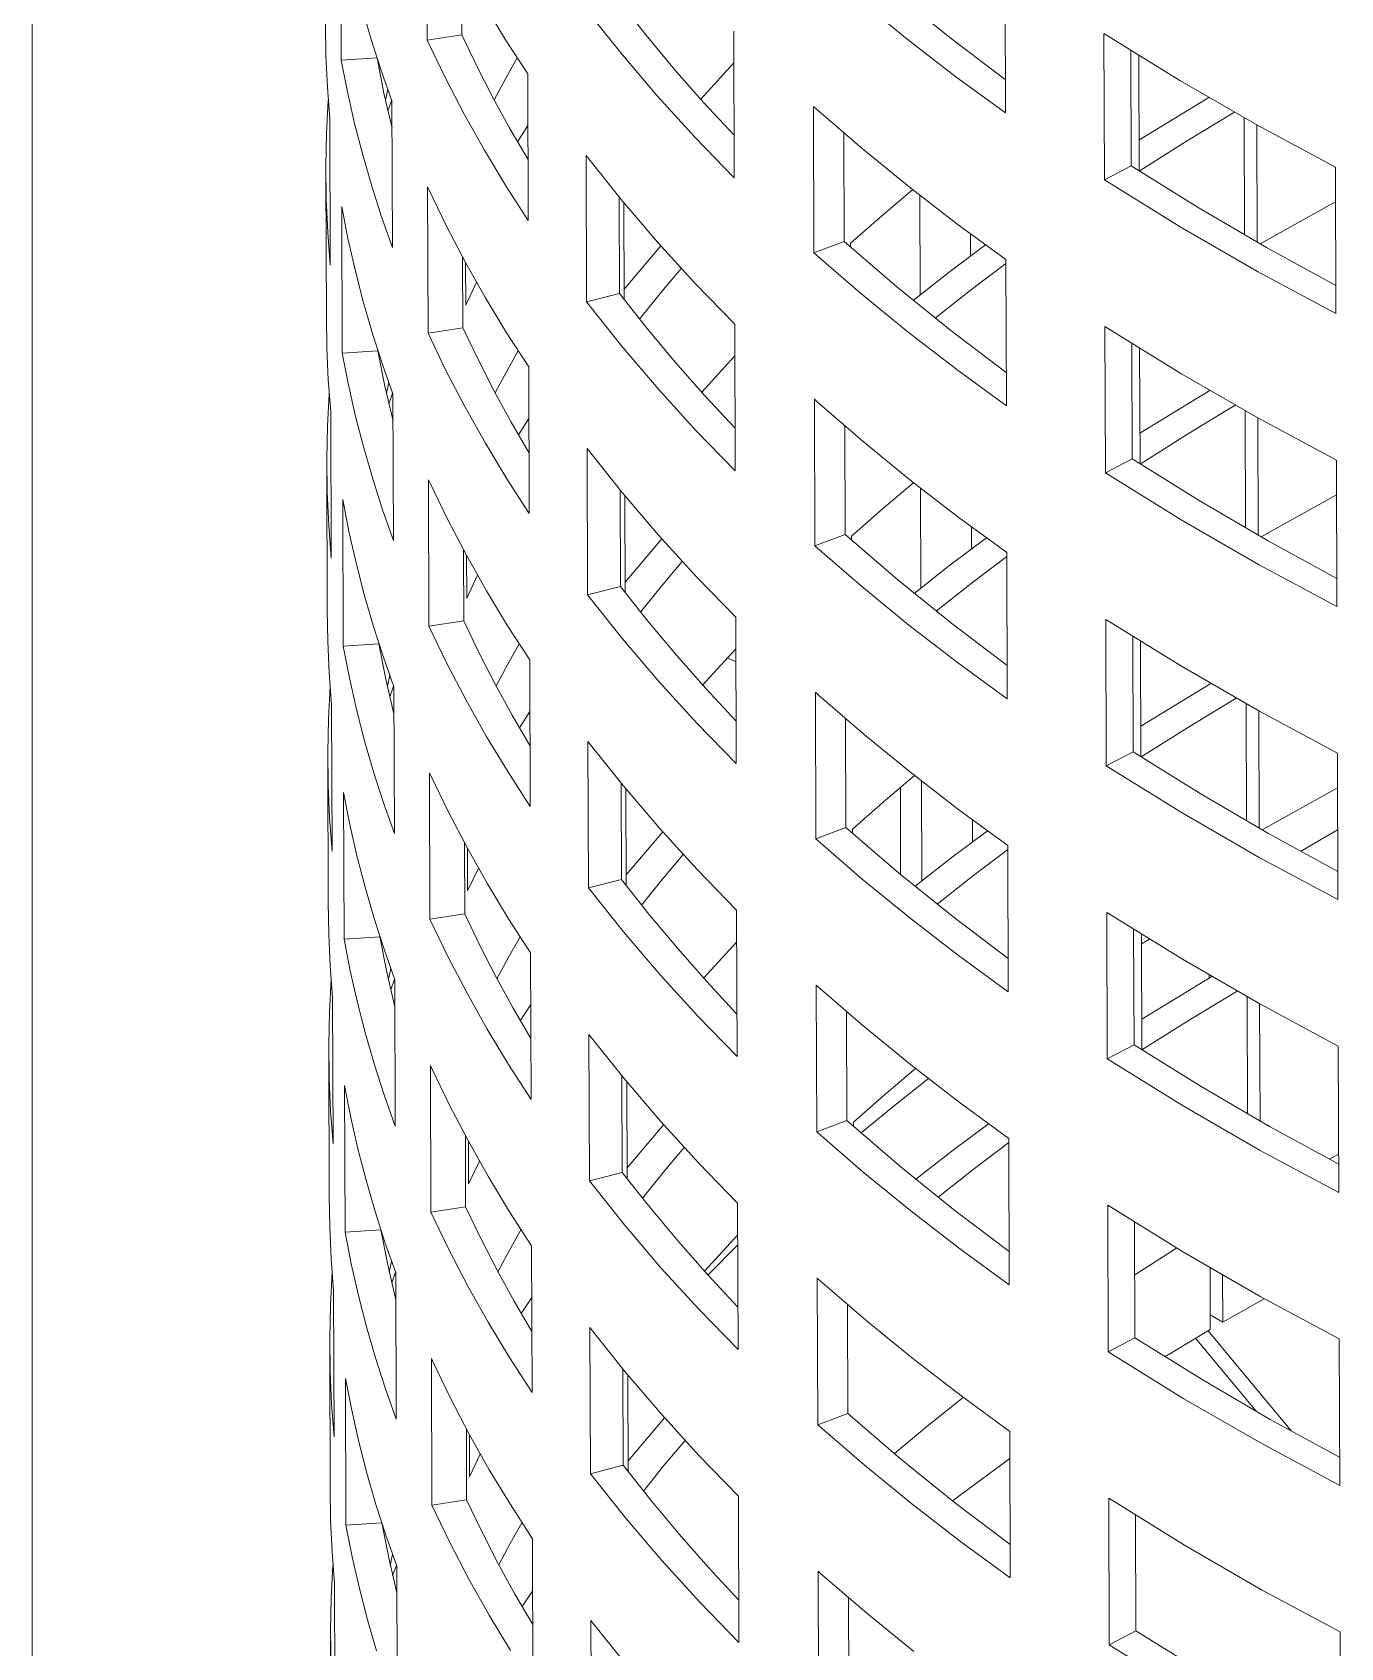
# Model space of a CAD drawing. Header units: millimetres. Extents: x 311 to 4068, y 1050 to 3803.
# Drawn here: x 3656.4 to 3729.2, y 2862.9 to 2952.8 of the extents above; entities that cross this region are included whole.
import ezdxf

# ---------------------------------------------------------------- set-up
doc = ezdxf.new("R2010")
doc.units = ezdxf.units.MM
doc.layers.add('ZANO_R', color=7, linetype='Continuous', lineweight=0)

msp = doc.modelspace()

# ---------------------------------------------------------------- linework, layer by layer
at = {"layer": 'ZANO_R'}
for p, q in [((3656.418, 2697.847), (3656.418, 3165.933)), ((3678.377, 2952.377), (3678.35, 2960.526)), ((3673.602, 2951.27), (3673.576, 2959.42)), ((3680.309, 2952.679), (3680.296, 2956.625)), ((3710.519, 2956.481), (3710.545, 2948.331)), ((3707.456, 2952.525), (3704.448, 2954.956)), ((3674.77, 2954.148), (3675.271, 2952.416)), ((3682.747, 2952.403), (3681.575, 2954.343)), ((3689.145, 2951.668), (3687.195, 2954.116)), ((3690.556, 2952.652), (3689.024, 2954.59)), ((3705.076, 2952.442), (3702.428, 2954.609)), ((3672.721, 2953.295), (3672.748, 2951.534)), ((3675.271, 2952.416), (3675.822, 2950.7)), ((3678.377, 2952.377), (3680.309, 2952.679)), ((3679.376, 2950.303), (3678.377, 2952.377)), ((3681.158, 2950.905), (3680.309, 2952.679)), ((3683.977, 2950.5), (3682.747, 2952.403)), ((3692.139, 2950.755), (3690.556, 2952.652)), ((3695.437, 2952.879), (3695.463, 2944.729)), ((3707.782, 2950.349), (3705.076, 2952.442)), ((3710.539, 2950.191), (3707.456, 2952.525)), ((3716.052, 2944.606), (3716.026, 2952.756)), ((3716.026, 2952.756), (3720.241, 2950.144)), ((3672.748, 2951.534), (3672.829, 2949.774)), ((3673.602, 2951.27), (3675.592, 2951.394)), ((3675.592, 2951.394), (3675.592, 2951.401)), ((3675.977, 2949.436), (3675.592, 2951.394)), ((3683.389, 2951.396), (3682.737, 2950.233)), ((3691.175, 2949.286), (3689.145, 2951.668)), ((3717.54, 2945.383), (3717.519, 2951.808)), ((3717.958, 2951.534), (3717.979, 2945.102)), ((3673.949, 2949.501), (3673.602, 2951.27)), ((3675.822, 2950.7), (3676.424, 2949.001)), ((3682.055, 2949.155), (3681.158, 2950.905)), ((3683.977, 2950.5), (3684.004, 2942.35)), ((3693.773, 2948.902), (3692.139, 2950.755)), ((3695.443, 2951.11), (3693.6, 2949.095)), ((3672.829, 2949.774), (3672.964, 2948.018)), ((3676.195, 2949.632), (3676.064, 2949.039)), ((3680.439, 2948.262), (3679.376, 2950.303)), ((3682.737, 2950.233), (3682.107, 2949.058)), ((3710.545, 2948.331), (3707.782, 2950.349)), ((3720.241, 2950.144), (3724.535, 2947.664)), ((3672.784, 2947.197), (3672.88, 2949.028)), ((3674.347, 2947.743), (3673.949, 2949.501)), ((3676.429, 2947.491), (3675.977, 2949.436)), ((3676.199, 2948.446), (3676.41, 2949.04)), ((3676.424, 2949.001), (3676.45, 2940.851)), ((3683, 2947.431), (3682.055, 2949.155)), ((3693.281, 2946.972), (3691.175, 2949.286)), ((3695.456, 2947.093), (3693.773, 2948.902)), ((3699.893, 2940.548), (3699.867, 2948.698)), ((3699.867, 2948.698), (3700.022, 2948.56)), ((3717.974, 2946.814), (3721.862, 2949.187)), ((3672.964, 2948.018), (3672.99, 2939.868)), ((3674.796, 2945.998), (3674.347, 2947.743)), ((3681.566, 2946.254), (3680.439, 2948.262)), ((3702.573, 2946.359), (3700.022, 2948.56)), ((3720.615, 2946.763), (3723.279, 2948.372)), ((3723.826, 2948.062), (3723.847, 2941.544)), ((3672.748, 2945.363), (3672.784, 2947.197)), ((3683.993, 2945.733), (3683, 2947.431)), ((3683.404, 2946.728), (3683.987, 2947.629)), ((3695.463, 2944.729), (3693.281, 2946.972)), ((3701.572, 2941.182), (3701.553, 2947.223)), ((3724.549, 2941.142), (3724.528, 2947.67)), ((3724.535, 2947.664), (3728.904, 2945.319)), ((3675.297, 2944.266), (3674.796, 2945.998)), ((3682.754, 2944.283), (3681.566, 2946.254)), ((3687.248, 2937.817), (3687.222, 2945.966)), ((3687.222, 2945.966), (3689.172, 2943.519)), ((3705.183, 2944.228), (3702.573, 2946.359)), ((3717.984, 2945.099), (3720.615, 2946.763)), ((3672.77, 2943.529), (3672.748, 2945.363)), ((3717.54, 2945.383), (3716.052, 2944.606)), ((3721.272, 2943.062), (3717.54, 2945.383)), ((3728.904, 2945.319), (3728.93, 2937.169)), ((3672.773, 2936.996), (3672.748, 2944.815)), ((3675.849, 2942.55), (3675.297, 2944.266)), ((3678.429, 2936.077), (3678.403, 2944.227)), ((3678.403, 2944.227), (3678.476, 2944.068)), ((3684.004, 2942.35), (3682.754, 2944.283)), ((3707.85, 2942.168), (3705.183, 2944.228)), ((3720.267, 2941.994), (3716.052, 2944.606)), ((3672.851, 2941.697), (3672.77, 2943.529)), ((3679.465, 2942.028), (3678.476, 2944.068)), ((3689.076, 2938.291), (3689.059, 2943.652)), ((3689.172, 2943.519), (3691.201, 2941.137)), ((3689.326, 2943.328), (3689.343, 2937.944)), ((3705.391, 2944.064), (3703.645, 2942.589)), ((3705.776, 2943.761), (3705.794, 2938.209)), ((3728.91, 2943.381), (3724.717, 2941.046)), ((3673.655, 2934.971), (3673.629, 2943.121)), ((3673.629, 2943.121), (3673.975, 2941.352)), ((3676.45, 2940.851), (3675.849, 2942.55)), ((3703.645, 2942.589), (3701.929, 2941.081)), ((3725.069, 2940.846), (3721.272, 2943.062)), ((3672.99, 2939.868), (3672.851, 2941.697)), ((3680.516, 2940.019), (3679.465, 2942.028)), ((3710.572, 2940.181), (3707.85, 2942.168)), ((3708.61, 2940.381), (3708.606, 2941.607)), ((3724.561, 2939.514), (3720.267, 2941.994)), ((3673.975, 2941.352), (3674.373, 2939.594)), ((3691.377, 2940.938), (3689.341, 2938.535)), ((3691.201, 2941.137), (3693.308, 2938.823)), ((3699.893, 2940.548), (3701.572, 2941.182)), ((3702.48, 2938.309), (3699.893, 2940.548)), ((3704.501, 2938.656), (3701.572, 2941.182)), ((3701.929, 2941.081), (3701.93, 2940.864)), ((3709.439, 2940.997), (3707.41, 2939.47)), ((3728.925, 2938.738), (3725.069, 2940.846)), ((3680.362, 2936.38), (3680.349, 2940.325)), ((3681.628, 2938.044), (3680.516, 2940.019)), ((3680.519, 2940.011), (3680.527, 2937.644)), ((3691.343, 2938.279), (3692.517, 2939.676)), ((3708.591, 2938.455), (3710.573, 2939.959)), ((3710.572, 2940.181), (3710.598, 2932.032)), ((3674.373, 2939.594), (3674.823, 2937.848)), ((3680.527, 2937.644), (3681.127, 2938.916)), ((3693.308, 2938.823), (3695.49, 2936.579)), ((3707.41, 2939.47), (3705.411, 2937.904)), ((3728.93, 2937.169), (3724.561, 2939.514)), ((3674.823, 2937.848), (3675.323, 2936.117)), ((3682.799, 2936.104), (3681.628, 2938.044)), ((3687.248, 2937.817), (3689.076, 2938.291)), ((3690.608, 2936.352), (3689.076, 2938.291)), ((3690.198, 2936.86), (3691.343, 2938.279)), ((3705.128, 2936.142), (3702.48, 2938.309)), ((3707.508, 2936.226), (3704.501, 2938.656)), ((3706.639, 2936.913), (3708.591, 2938.455)), ((3672.773, 2936.996), (3672.8, 2935.234)), ((3689.198, 2935.369), (3687.248, 2937.817)), ((3675.323, 2936.117), (3675.875, 2934.4)), ((3678.429, 2936.077), (3680.362, 2936.38)), ((3679.428, 2934.004), (3678.429, 2936.077)), ((3681.21, 2934.606), (3680.362, 2936.38)), ((3684.03, 2934.2), (3682.799, 2936.104)), ((3692.192, 2934.456), (3690.608, 2936.352)), ((3695.49, 2936.579), (3695.516, 2928.429)), ((3707.835, 2934.049), (3705.128, 2936.142)), ((3710.592, 2933.892), (3707.508, 2936.226)), ((3716.105, 2928.306), (3716.078, 2936.456)), ((3716.078, 2936.456), (3720.293, 2933.844)), ((3672.8, 2935.234), (3672.882, 2933.475)), ((3691.227, 2932.987), (3689.198, 2935.369)), ((3717.593, 2929.084), (3717.572, 2935.508)), ((3718.011, 2935.234), (3718.032, 2928.803)), ((3673.655, 2934.971), (3675.644, 2935.095)), ((3674.001, 2933.202), (3673.655, 2934.971)), ((3675.644, 2935.095), (3675.644, 2935.102)), ((3676.03, 2933.136), (3675.644, 2935.095)), ((3675.875, 2934.4), (3676.477, 2932.701)), ((3682.108, 2932.856), (3681.21, 2934.606)), ((3683.442, 2935.097), (3682.79, 2933.934)), ((3693.826, 2932.602), (3692.192, 2934.456)), ((3695.495, 2934.81), (3693.652, 2932.796)), ((3672.882, 2933.475), (3673.017, 2931.719)), ((3680.492, 2931.962), (3679.428, 2934.004)), ((3682.79, 2933.934), (3682.159, 2932.759)), ((3684.03, 2934.2), (3684.056, 2926.05)), ((3710.598, 2932.032), (3707.835, 2934.049)), ((3720.293, 2933.844), (3724.588, 2931.365)), ((3672.837, 2930.897), (3672.932, 2932.729)), ((3674.399, 2931.444), (3674.001, 2933.202)), ((3676.482, 2931.192), (3676.03, 2933.136)), ((3676.247, 2933.333), (3676.117, 2932.739)), ((3676.251, 2932.147), (3676.462, 2932.74)), ((3676.477, 2932.701), (3676.503, 2924.552)), ((3683.053, 2931.132), (3682.108, 2932.856)), ((3693.334, 2930.673), (3691.227, 2932.987)), ((3695.508, 2930.793), (3693.826, 2932.602)), ((3718.026, 2930.515), (3721.914, 2932.887)), ((3673.017, 2931.719), (3673.043, 2923.569)), ((3681.618, 2929.955), (3680.492, 2931.962)), ((3699.946, 2924.249), (3699.92, 2932.399)), ((3699.92, 2932.399), (3700.075, 2932.261)), ((3702.626, 2930.059), (3700.075, 2932.261)), ((3720.667, 2930.463), (3723.332, 2932.072)), ((3723.879, 2931.763), (3723.9, 2925.244)), ((3672.8, 2929.064), (3672.837, 2930.897)), ((3674.849, 2929.698), (3674.399, 2931.444)), ((3684.045, 2929.434), (3683.053, 2931.132)), ((3683.457, 2930.429), (3684.039, 2931.329)), ((3695.516, 2928.429), (3693.334, 2930.673)), ((3701.625, 2924.882), (3701.605, 2930.923)), ((3724.601, 2924.842), (3724.58, 2931.37)), ((3724.588, 2931.365), (3728.957, 2929.02)), ((3682.807, 2927.984), (3681.618, 2929.955)), ((3705.236, 2927.928), (3702.626, 2930.059)), ((3718.037, 2928.8), (3720.667, 2930.463)), ((3672.822, 2927.23), (3672.8, 2929.064)), ((3675.35, 2927.967), (3674.849, 2929.698)), ((3687.301, 2921.517), (3687.274, 2929.667)), ((3687.274, 2929.667), (3689.224, 2927.219)), ((3717.593, 2929.084), (3716.105, 2928.306)), ((3721.325, 2926.762), (3717.593, 2929.084)), ((3728.957, 2929.02), (3728.983, 2920.87)), ((3672.826, 2920.696), (3672.8, 2928.516)), ((3675.901, 2926.251), (3675.35, 2927.967)), ((3684.056, 2926.05), (3682.807, 2927.984)), ((3720.32, 2925.695), (3716.105, 2928.306)), ((3672.903, 2925.398), (3672.822, 2927.23)), ((3678.482, 2919.778), (3678.456, 2927.927)), ((3678.456, 2927.927), (3678.529, 2927.768)), ((3679.518, 2925.728), (3678.529, 2927.768)), ((3689.129, 2921.991), (3689.112, 2927.353)), ((3689.224, 2927.219), (3691.254, 2924.837)), ((3705.444, 2927.764), (3703.698, 2926.29)), ((3707.903, 2925.869), (3705.236, 2927.928)), ((3705.829, 2927.461), (3705.847, 2921.91)), ((3728.963, 2927.082), (3724.77, 2924.746)), ((3673.708, 2918.671), (3673.681, 2926.821)), ((3673.681, 2926.821), (3674.028, 2925.052)), ((3676.503, 2924.552), (3675.901, 2926.251)), ((3689.379, 2927.029), (3689.396, 2921.645)), ((3703.698, 2926.29), (3701.981, 2924.781)), ((3725.121, 2924.546), (3721.325, 2926.762)), ((3673.043, 2923.569), (3672.903, 2925.398)), ((3680.568, 2923.72), (3679.518, 2925.728)), ((3710.624, 2923.882), (3707.903, 2925.869)), ((3708.663, 2924.081), (3708.659, 2925.308)), ((3724.614, 2923.215), (3720.32, 2925.695)), ((3674.028, 2925.052), (3674.426, 2923.294)), ((3691.429, 2924.639), (3689.394, 2922.235)), ((3691.254, 2924.837), (3693.36, 2922.523)), ((3699.946, 2924.249), (3701.625, 2924.882)), ((3704.553, 2922.357), (3701.625, 2924.882)), ((3701.981, 2924.781), (3701.982, 2924.565)), ((3709.491, 2924.697), (3707.462, 2923.17)), ((3728.978, 2922.438), (3725.121, 2924.546)), ((3680.414, 2920.08), (3680.402, 2924.026)), ((3681.68, 2921.745), (3680.568, 2923.72)), ((3680.572, 2923.712), (3680.579, 2921.344)), ((3702.533, 2922.01), (3699.946, 2924.249)), ((3708.643, 2922.156), (3710.625, 2923.659)), ((3710.624, 2923.882), (3710.651, 2915.732)), ((3674.426, 2923.294), (3674.875, 2921.549)), ((3680.579, 2921.344), (3681.18, 2922.616)), ((3691.396, 2921.98), (3692.57, 2923.376)), ((3707.462, 2923.17), (3705.463, 2921.604)), ((3728.983, 2920.87), (3724.614, 2923.215)), ((3682.852, 2919.804), (3681.68, 2921.745)), ((3687.301, 2921.517), (3689.129, 2921.991)), ((3690.661, 2920.053), (3689.129, 2921.991)), ((3690.25, 2920.56), (3691.396, 2921.98)), ((3693.36, 2922.523), (3695.542, 2920.28)), ((3705.181, 2919.843), (3702.533, 2922.01)), ((3707.561, 2919.926), (3704.553, 2922.357)), ((3706.692, 2920.613), (3708.643, 2922.156)), ((3674.875, 2921.549), (3675.376, 2919.817)), ((3689.251, 2919.07), (3687.301, 2921.517)), ((3672.826, 2920.696), (3672.853, 2918.935)), ((3678.482, 2919.778), (3680.414, 2920.08)), ((3681.263, 2918.306), (3680.414, 2920.08)), ((3692.244, 2918.156), (3690.661, 2920.053)), ((3695.542, 2920.28), (3695.568, 2912.13)), ((3710.645, 2917.592), (3707.561, 2919.926)), ((3716.157, 2912.007), (3716.131, 2920.157)), ((3716.131, 2920.157), (3720.346, 2917.545)), ((3675.376, 2919.817), (3675.928, 2918.101)), ((3679.481, 2917.704), (3678.482, 2919.778)), ((3684.083, 2917.901), (3682.852, 2919.804)), ((3691.28, 2916.687), (3689.251, 2919.07)), ((3707.888, 2917.75), (3705.181, 2919.843)), ((3717.645, 2912.785), (3717.625, 2919.209)), ((3672.853, 2918.935), (3672.934, 2917.175)), ((3673.708, 2918.671), (3675.697, 2918.795)), ((3674.054, 2916.902), (3673.708, 2918.671)), ((3675.697, 2918.795), (3675.697, 2918.802)), ((3676.083, 2916.837), (3675.697, 2918.795)), ((3675.928, 2918.101), (3676.529, 2916.402)), ((3682.16, 2916.557), (3681.263, 2918.306)), ((3683.494, 2918.797), (3682.843, 2917.634)), ((3693.878, 2916.303), (3692.244, 2918.156)), ((3695.548, 2918.511), (3693.705, 2916.496)), ((3718.064, 2918.935), (3718.084, 2912.503)), ((3672.934, 2917.175), (3673.069, 2915.419)), ((3680.545, 2915.663), (3679.481, 2917.704)), ((3682.843, 2917.634), (3682.212, 2916.459)), ((3684.083, 2917.901), (3684.109, 2909.751)), ((3695.075, 2918.005), (3695.232, 2917.939)), ((3695.232, 2917.939), (3695.39, 2917.877)), ((3695.39, 2917.877), (3695.55, 2917.819)), ((3710.651, 2915.732), (3707.888, 2917.75)), ((3720.346, 2917.545), (3724.64, 2915.065)), ((3672.89, 2914.598), (3672.985, 2916.429)), ((3674.452, 2915.144), (3674.054, 2916.902)), ((3676.534, 2914.893), (3676.083, 2916.837)), ((3676.3, 2917.033), (3676.169, 2916.44)), ((3676.304, 2915.847), (3676.515, 2916.441)), ((3676.529, 2916.402), (3676.556, 2908.252)), ((3683.106, 2914.832), (3682.16, 2916.557)), ((3693.387, 2914.373), (3691.28, 2916.687)), ((3695.561, 2914.494), (3693.878, 2916.303)), ((3718.079, 2914.215), (3721.967, 2916.588)), ((3673.069, 2915.419), (3673.096, 2907.269)), ((3681.671, 2913.655), (3680.545, 2915.663)), ((3699.999, 2907.949), (3699.972, 2916.099)), ((3699.972, 2916.099), (3700.127, 2915.961)), ((3702.679, 2913.76), (3700.127, 2915.961)), ((3720.72, 2914.164), (3723.384, 2915.773)), ((3723.931, 2915.464), (3723.953, 2908.945)), ((3672.853, 2912.764), (3672.89, 2914.598)), ((3674.902, 2913.399), (3674.452, 2915.144)), ((3684.098, 2913.134), (3683.106, 2914.832)), ((3683.509, 2914.13), (3684.092, 2915.03)), ((3701.677, 2908.583), (3701.658, 2914.624)), ((3724.654, 2908.543), (3724.633, 2915.071)), ((3724.64, 2915.065), (3729.009, 2912.72)), ((3682.86, 2911.684), (3681.671, 2913.655)), ((3695.568, 2912.13), (3693.387, 2914.373)), ((3705.289, 2911.629), (3702.679, 2913.76)), ((3718.089, 2912.5), (3720.72, 2914.164)), ((3672.875, 2910.93), (3672.853, 2912.764)), ((3675.402, 2911.667), (3674.902, 2913.399)), ((3687.353, 2905.218), (3687.327, 2913.368)), ((3687.327, 2913.368), (3689.277, 2910.92)), ((3717.645, 2912.785), (3716.157, 2912.007)), ((3721.378, 2910.463), (3717.645, 2912.785)), ((3729.009, 2912.72), (3729.036, 2904.57)), ((3672.878, 2904.397), (3672.853, 2912.216)), ((3720.372, 2909.395), (3716.157, 2912.007)), ((3672.956, 2909.098), (3672.875, 2910.93)), ((3675.954, 2909.951), (3675.402, 2911.667)), ((3678.534, 2903.478), (3678.508, 2911.628)), ((3678.508, 2911.628), (3678.582, 2911.469)), ((3679.57, 2909.429), (3678.582, 2911.469)), ((3684.109, 2909.751), (3682.86, 2911.684)), ((3689.182, 2905.692), (3689.164, 2911.053)), ((3689.277, 2910.92), (3691.306, 2908.538)), ((3705.496, 2911.465), (3703.75, 2909.99)), ((3707.955, 2909.569), (3705.289, 2911.629)), ((3705.882, 2911.162), (3705.9, 2905.61)), ((3673.76, 2902.372), (3673.734, 2910.522)), ((3673.734, 2910.522), (3674.08, 2908.753)), ((3689.431, 2910.73), (3689.449, 2905.345)), ((3703.75, 2909.99), (3702.034, 2908.482)), ((3704.718, 2910.815), (3704.718, 2905.963)), ((3725.174, 2908.247), (3721.378, 2910.463)), ((3729.016, 2910.783), (3724.823, 2908.447)), ((3673.096, 2907.269), (3672.956, 2909.098)), ((3676.556, 2908.252), (3675.954, 2909.951)), ((3680.621, 2907.42), (3679.57, 2909.429)), ((3710.677, 2907.582), (3707.955, 2909.569)), ((3724.667, 2906.916), (3720.372, 2909.395)), ((3674.08, 2908.753), (3674.478, 2906.995)), ((3691.482, 2908.339), (3689.447, 2905.936)), ((3691.306, 2908.538), (3693.413, 2906.224)), ((3699.999, 2907.949), (3701.677, 2908.583)), ((3704.606, 2906.058), (3701.677, 2908.583)), ((3702.034, 2908.482), (3702.035, 2908.265)), ((3709.544, 2908.398), (3707.515, 2906.871)), ((3708.716, 2907.782), (3708.712, 2909.008)), ((3729.031, 2906.139), (3725.174, 2908.247)), ((3729.023, 2908.448), (3726.966, 2907.251)), ((3680.467, 2903.781), (3680.454, 2907.727)), ((3681.733, 2905.445), (3680.621, 2907.42)), ((3680.624, 2907.412), (3680.632, 2905.045)), ((3702.586, 2905.71), (3699.999, 2907.949)), ((3708.696, 2905.856), (3710.678, 2907.36)), ((3710.677, 2907.582), (3710.703, 2899.433)), ((3674.478, 2906.995), (3674.928, 2905.249)), ((3691.449, 2905.681), (3692.622, 2907.077)), ((3707.515, 2906.871), (3705.516, 2905.305)), ((3729.036, 2904.57), (3724.667, 2906.916)), ((3680.632, 2905.045), (3681.233, 2906.317)), ((3687.353, 2905.218), (3689.182, 2905.692)), ((3690.714, 2903.754), (3689.182, 2905.692)), ((3690.303, 2904.261), (3691.449, 2905.681)), ((3693.413, 2906.224), (3695.595, 2903.98)), ((3705.234, 2903.544), (3702.586, 2905.71)), ((3707.614, 2903.627), (3704.606, 2906.058)), ((3706.744, 2904.314), (3708.696, 2905.856)), ((3674.928, 2905.249), (3675.429, 2903.518)), ((3682.905, 2903.505), (3681.733, 2905.445)), ((3689.303, 2902.77), (3687.353, 2905.218)), ((3672.879, 2904.397), (3672.906, 2902.635)), ((3678.534, 2903.478), (3680.467, 2903.781)), ((3681.316, 2902.007), (3680.467, 2903.781)), ((3692.297, 2901.857), (3690.714, 2903.754)), ((3695.595, 2903.98), (3695.621, 2895.831)), ((3716.21, 2895.708), (3716.184, 2903.857)), ((3716.184, 2903.857), (3720.399, 2901.245)), ((3675.429, 2903.518), (3675.98, 2901.802)), ((3679.534, 2901.405), (3678.534, 2903.478)), ((3684.135, 2901.601), (3682.905, 2903.505)), ((3707.94, 2901.45), (3705.234, 2903.544)), ((3710.697, 2901.293), (3707.614, 2903.627)), ((3717.698, 2896.485), (3717.677, 2902.909)), ((3672.906, 2902.635), (3672.987, 2900.876)), ((3673.76, 2902.372), (3675.75, 2902.496)), ((3674.107, 2900.603), (3673.76, 2902.372)), ((3675.75, 2902.496), (3675.75, 2902.503)), ((3676.135, 2900.537), (3675.75, 2902.496)), ((3682.213, 2900.257), (3681.316, 2902.007)), ((3683.547, 2902.498), (3682.895, 2901.335)), ((3691.333, 2900.388), (3689.303, 2902.77)), ((3695.601, 2902.211), (3693.758, 2900.197)), ((3718.116, 2902.635), (3718.137, 2896.204)), ((3718.558, 2902.361), (3718.118, 2902.105)), ((3675.98, 2901.802), (3676.582, 2900.103)), ((3680.597, 2899.363), (3679.534, 2901.405)), ((3682.895, 2901.335), (3682.265, 2900.16)), ((3684.135, 2901.601), (3684.162, 2893.452)), ((3693.931, 2900.004), (3692.297, 2901.857)), ((3710.703, 2899.433), (3707.94, 2901.45)), ((3720.399, 2901.245), (3724.693, 2898.766)), ((3672.942, 2898.299), (3673.038, 2900.13)), ((3672.987, 2900.876), (3673.122, 2899.12)), ((3674.505, 2898.845), (3674.107, 2900.603)), ((3676.587, 2898.593), (3676.135, 2900.537)), ((3676.353, 2900.734), (3676.222, 2900.14)), ((3676.356, 2899.548), (3676.568, 2900.141)), ((3676.582, 2900.103), (3676.608, 2891.953)), ((3683.158, 2898.533), (3682.213, 2900.257)), ((3693.439, 2898.074), (3691.333, 2900.388)), ((3718.132, 2897.916), (3722.02, 2900.288)), ((3721.878, 2900.204), (3721.877, 2900.371)), ((3681.724, 2897.356), (3680.597, 2899.363)), ((3695.613, 2898.195), (3693.931, 2900.004)), ((3700.051, 2891.65), (3700.025, 2899.8)), ((3702.612, 2897.561), (3700.025, 2899.8)), ((3720.773, 2897.864), (3723.437, 2899.474)), ((3673.122, 2899.12), (3673.148, 2890.97)), ((3674.954, 2897.099), (3674.505, 2898.845)), ((3684.151, 2896.835), (3683.158, 2898.533)), ((3683.562, 2897.83), (3684.145, 2898.731)), ((3701.73, 2892.284), (3701.71, 2898.324)), ((3723.984, 2899.164), (3724.005, 2892.645)), ((3724.707, 2892.244), (3724.686, 2898.772)), ((3724.693, 2898.766), (3729.062, 2896.421)), ((3672.905, 2896.465), (3672.942, 2898.299)), ((3695.621, 2895.831), (3693.439, 2898.074)), ((3705.26, 2895.394), (3702.612, 2897.561)), ((3718.142, 2896.201), (3720.773, 2897.864)), ((3675.455, 2895.368), (3674.954, 2897.099)), ((3682.912, 2895.385), (3681.724, 2897.356)), ((3687.406, 2888.918), (3687.38, 2897.068)), ((3687.38, 2897.068), (3689.33, 2894.62)), ((3672.928, 2894.631), (3672.905, 2896.465)), ((3672.931, 2888.097), (3672.906, 2895.917)), ((3717.698, 2896.485), (3716.21, 2895.708)), ((3720.425, 2893.096), (3716.21, 2895.708)), ((3721.43, 2894.164), (3717.698, 2896.485)), ((3729.062, 2896.421), (3729.088, 2888.271)), ((3676.006, 2893.652), (3675.455, 2895.368)), ((3678.587, 2887.179), (3678.561, 2895.329)), ((3678.561, 2895.329), (3678.634, 2895.169)), ((3679.623, 2893.13), (3678.634, 2895.169)), ((3684.162, 2893.452), (3682.912, 2895.385)), ((3689.234, 2889.392), (3689.217, 2894.754)), ((3705.549, 2895.165), (3703.803, 2893.691)), ((3707.967, 2893.301), (3705.26, 2895.394)), ((3673.009, 2892.799), (3672.928, 2894.631)), ((3673.813, 2886.073), (3673.787, 2894.222)), ((3673.787, 2894.222), (3674.133, 2892.453)), ((3689.33, 2894.62), (3691.359, 2892.238)), ((3689.484, 2894.43), (3689.501, 2889.046)), ((3704.371, 2893.118), (3706.258, 2894.609)), ((3725.226, 2891.948), (3721.43, 2894.164)), ((3676.608, 2891.953), (3676.006, 2893.652)), ((3680.674, 2891.121), (3679.623, 2893.13)), ((3703.803, 2893.691), (3702.087, 2892.182)), ((3702.514, 2891.59), (3704.371, 2893.118)), ((3710.73, 2891.283), (3707.967, 2893.301)), ((3724.719, 2890.616), (3720.425, 2893.096)), ((3673.148, 2890.97), (3673.009, 2892.799)), ((3674.133, 2892.453), (3674.531, 2890.695)), ((3691.535, 2892.04), (3689.499, 2889.637)), ((3691.359, 2892.238), (3693.466, 2889.924)), ((3700.051, 2891.65), (3701.73, 2892.284)), ((3704.659, 2889.758), (3701.73, 2892.284)), ((3702.087, 2892.182), (3702.087, 2891.966)), ((3709.597, 2892.098), (3707.567, 2890.572)), ((3680.52, 2887.481), (3680.507, 2891.427)), ((3681.785, 2889.146), (3680.674, 2891.121)), ((3680.677, 2891.113), (3680.684, 2888.745)), ((3702.638, 2889.411), (3700.051, 2891.65)), ((3710.73, 2891.283), (3710.756, 2883.133)), ((3729.083, 2889.839), (3725.226, 2891.948)), ((3674.531, 2890.695), (3674.981, 2888.95)), ((3691.501, 2889.381), (3692.675, 2890.778)), ((3707.567, 2890.572), (3705.569, 2889.005)), ((3708.749, 2889.557), (3710.73, 2891.061)), ((3729.088, 2888.271), (3724.719, 2890.616)), ((3729.081, 2890.408), (3728.552, 2890.122)), ((3680.684, 2888.745), (3681.285, 2890.017)), ((3687.406, 2888.918), (3689.234, 2889.392)), ((3690.766, 2887.454), (3689.234, 2889.392)), ((3690.356, 2887.961), (3691.501, 2889.381)), ((3693.466, 2889.924), (3695.647, 2887.681)), ((3705.286, 2887.244), (3702.638, 2889.411)), ((3707.666, 2887.327), (3704.659, 2889.758)), ((3706.797, 2888.014), (3708.749, 2889.557)), ((3674.981, 2888.95), (3675.481, 2887.218)), ((3682.957, 2887.205), (3681.785, 2889.146)), ((3689.356, 2886.471), (3687.406, 2888.918)), ((3672.931, 2888.097), (3672.958, 2886.336)), ((3695.647, 2887.681), (3695.674, 2879.531)), ((3716.263, 2879.408), (3716.236, 2887.558)), ((3716.236, 2887.558), (3720.451, 2884.946)), ((3675.481, 2887.218), (3676.033, 2885.502)), ((3678.587, 2887.179), (3680.52, 2887.481)), ((3679.586, 2885.105), (3678.587, 2887.179)), ((3681.368, 2885.707), (3680.52, 2887.481)), ((3684.188, 2885.302), (3682.957, 2887.205)), ((3692.35, 2885.558), (3690.766, 2887.454)), ((3707.993, 2885.151), (3705.286, 2887.244)), ((3710.75, 2884.994), (3707.666, 2887.327)), ((3672.958, 2886.336), (3673.039, 2884.576)), ((3673.813, 2886.073), (3675.802, 2886.196)), ((3674.159, 2884.304), (3673.813, 2886.073)), ((3675.802, 2886.196), (3675.802, 2886.203)), ((3676.188, 2884.238), (3675.802, 2886.196)), ((3683.6, 2886.199), (3682.948, 2885.035)), ((3691.385, 2884.089), (3689.356, 2886.471)), ((3695.653, 2885.912), (3693.81, 2883.898)), ((3717.751, 2880.186), (3717.73, 2886.61)), ((3676.033, 2885.502), (3676.635, 2883.803)), ((3680.65, 2883.064), (3679.586, 2885.105)), ((3682.266, 2883.958), (3681.368, 2885.707)), ((3682.948, 2885.035), (3682.317, 2883.86)), ((3684.188, 2885.302), (3684.214, 2877.152)), ((3693.983, 2883.704), (3692.35, 2885.558)), ((3694.004, 2883.683), (3695.655, 2885.351)), ((3710.756, 2883.133), (3707.993, 2885.151)), ((3720.066, 2885.176), (3717.739, 2883.689)), ((3720.451, 2884.946), (3724.745, 2882.466)), ((3673.039, 2884.576), (3673.175, 2882.82)), ((3674.557, 2882.546), (3674.159, 2884.304)), ((3676.639, 2882.294), (3676.188, 2884.238)), ((3676.405, 2884.434), (3676.274, 2883.841)), ((3683.211, 2882.233), (3682.266, 2883.958)), ((3693.492, 2881.775), (3691.385, 2884.089)), ((3721.941, 2880.653), (3721.93, 2884.072)), ((3672.995, 2881.999), (3673.09, 2883.831)), ((3676.409, 2883.248), (3676.62, 2883.842)), ((3676.635, 2883.803), (3676.661, 2875.653)), ((3681.776, 2881.056), (3680.65, 2883.064)), ((3695.666, 2881.895), (3693.983, 2883.704)), ((3700.104, 2875.351), (3700.077, 2883.5)), ((3700.077, 2883.5), (3700.232, 2883.362)), ((3702.784, 2881.161), (3700.232, 2883.362)), ((3722.632, 2881.054), (3722.623, 2883.67)), ((3673.175, 2882.82), (3673.201, 2874.671)), ((3675.007, 2880.8), (3674.557, 2882.546)), ((3684.203, 2880.536), (3683.211, 2882.233)), ((3683.615, 2881.531), (3684.197, 2882.431)), ((3724.936, 2882.362), (3722.632, 2881.054)), ((3724.745, 2882.466), (3729.115, 2880.121)), ((3672.958, 2880.165), (3672.995, 2881.999)), ((3695.674, 2879.531), (3693.492, 2881.775)), ((3701.783, 2875.984), (3701.763, 2882.025)), ((3721.938, 2881.457), (3722.632, 2881.054)), ((3675.508, 2879.069), (3675.007, 2880.8)), ((3682.965, 2879.085), (3681.776, 2881.056)), ((3687.459, 2872.619), (3687.432, 2880.769)), ((3687.432, 2880.769), (3689.382, 2878.321)), ((3705.394, 2879.03), (3702.784, 2881.161)), ((3721.941, 2880.653), (3719.404, 2879.138)), ((3726.435, 2875.003), (3721.821, 2880.583)), ((3672.98, 2878.331), (3672.958, 2880.165)), ((3672.984, 2871.798), (3672.958, 2879.617)), ((3717.751, 2880.186), (3716.263, 2879.408)), ((3721.483, 2877.864), (3717.751, 2880.186)), ((3724.484, 2876.101), (3721.12, 2880.17)), ((3729.115, 2880.121), (3729.141, 2871.972)), ((3676.059, 2877.352), (3675.508, 2879.069)), ((3678.64, 2870.879), (3678.613, 2879.029)), ((3678.613, 2879.029), (3678.687, 2878.87)), ((3679.676, 2876.83), (3678.687, 2878.87)), ((3684.214, 2877.152), (3682.965, 2879.085)), ((3708.061, 2876.97), (3705.394, 2879.03)), ((3720.478, 2876.796), (3716.263, 2879.408)), ((3673.061, 2876.499), (3672.98, 2878.331)), ((3673.866, 2869.773), (3673.839, 2877.923)), ((3673.839, 2877.923), (3674.185, 2876.154)), ((3689.287, 2873.093), (3689.269, 2878.454)), ((3689.382, 2878.321), (3691.412, 2875.939)), ((3689.536, 2878.131), (3689.554, 2872.746)), ((3725.279, 2875.648), (3721.483, 2877.864)), ((3676.661, 2875.653), (3676.059, 2877.352)), ((3680.726, 2874.822), (3679.676, 2876.83)), ((3708.196, 2876.871), (3706.266, 2875.327)), ((3710.782, 2874.983), (3708.061, 2876.97)), ((3724.772, 2874.317), (3720.478, 2876.796)), ((3673.201, 2874.671), (3673.061, 2876.499)), ((3674.185, 2876.154), (3674.584, 2874.396)), ((3691.412, 2875.939), (3693.518, 2873.625)), ((3700.104, 2875.351), (3701.783, 2875.984)), ((3704.711, 2873.459), (3701.783, 2875.984)), ((3680.572, 2871.182), (3680.56, 2875.128)), ((3691.587, 2875.741), (3689.552, 2873.337)), ((3702.691, 2873.112), (3700.104, 2875.351)), ((3706.266, 2875.327), (3704.368, 2873.744)), ((3710.782, 2874.983), (3710.809, 2866.834)), ((3729.136, 2873.54), (3725.279, 2875.648)), ((3674.584, 2874.396), (3675.033, 2872.65)), ((3681.838, 2872.846), (3680.726, 2874.822)), ((3680.729, 2874.814), (3680.737, 2872.446)), ((3691.554, 2873.082), (3692.728, 2874.478)), ((3729.141, 2871.972), (3724.772, 2874.317)), ((3680.737, 2872.446), (3681.338, 2873.718)), ((3693.518, 2873.625), (3695.7, 2871.381)), ((3707.719, 2871.028), (3704.711, 2873.459)), ((3710.787, 2873.464), (3707.597, 2871.125)), ((3675.033, 2872.65), (3675.534, 2870.919)), ((3683.01, 2870.906), (3681.838, 2872.846)), ((3687.459, 2872.619), (3689.287, 2873.093)), ((3689.408, 2870.171), (3687.459, 2872.619)), ((3690.819, 2871.155), (3689.287, 2873.093)), ((3690.408, 2871.662), (3691.554, 2873.082)), ((3705.339, 2870.945), (3702.691, 2873.112)), ((3672.984, 2871.798), (3673.011, 2870.037)), ((3695.7, 2871.381), (3695.726, 2863.232)), ((3675.534, 2870.919), (3676.085, 2869.203)), ((3678.64, 2870.879), (3680.572, 2871.182)), ((3679.639, 2868.806), (3678.64, 2870.879)), ((3681.421, 2869.408), (3680.572, 2871.182)), ((3684.241, 2869.002), (3683.01, 2870.906)), ((3692.402, 2869.258), (3690.819, 2871.155)), ((3708.045, 2868.852), (3705.339, 2870.945)), ((3710.803, 2868.694), (3707.719, 2871.028)), ((3716.315, 2863.109), (3716.289, 2871.258)), ((3716.289, 2871.258), (3720.504, 2868.647)), ((3673.011, 2870.037), (3673.092, 2868.277)), ((3673.866, 2869.773), (3675.855, 2869.897)), ((3674.212, 2868.004), (3673.866, 2869.773)), ((3675.855, 2869.897), (3675.855, 2869.904)), ((3676.24, 2867.939), (3675.855, 2869.897)), ((3683.652, 2869.899), (3683, 2868.736)), ((3691.438, 2867.789), (3689.408, 2870.171)), ((3717.803, 2863.886), (3717.782, 2870.31)), ((3676.085, 2869.203), (3676.687, 2867.504)), ((3680.702, 2866.764), (3679.639, 2868.806)), ((3682.318, 2867.658), (3681.421, 2869.408)), ((3683, 2868.736), (3682.37, 2867.561)), ((3684.241, 2869.002), (3684.267, 2860.853)), ((3694.036, 2867.405), (3692.402, 2869.258)), ((3710.809, 2866.834), (3708.045, 2868.852)), ((3720.504, 2868.647), (3724.798, 2866.167)), ((3673.092, 2868.277), (3673.227, 2866.521)), ((3674.61, 2866.246), (3674.212, 2868.004)), ((3676.692, 2865.994), (3676.24, 2867.939)), ((3676.458, 2868.135), (3676.327, 2867.541)), ((3693.545, 2865.475), (3691.438, 2867.789)), ((3673.047, 2865.7), (3673.143, 2867.531)), ((3676.462, 2866.949), (3676.673, 2867.543)), ((3676.687, 2867.504), (3676.714, 2859.354)), ((3683.263, 2865.934), (3682.318, 2867.658)), ((3695.719, 2865.596), (3694.036, 2867.405)), ((3700.156, 2859.051), (3700.13, 2867.201)), ((3700.13, 2867.201), (3700.285, 2867.063)), ((3702.836, 2864.862), (3700.285, 2867.063)), ((3673.227, 2866.521), (3673.254, 2858.371)), ((3675.059, 2864.501), (3674.61, 2866.246)), ((3681.829, 2864.757), (3680.702, 2866.764)), ((3683.667, 2865.231), (3684.25, 2866.132)), ((3724.798, 2866.167), (3729.167, 2863.822)), ((3673.011, 2863.866), (3673.047, 2865.7)), ((3684.256, 2864.236), (3683.263, 2865.934)), ((3695.726, 2863.232), (3693.545, 2865.475)), ((3701.835, 2859.685), (3701.816, 2865.725)), ((3675.56, 2862.769), (3675.059, 2864.501)), ((3683.017, 2862.786), (3681.829, 2864.757)), ((3687.511, 2856.32), (3687.485, 2864.469)), ((3687.485, 2864.469), (3689.435, 2862.022)), ((3705.447, 2862.731), (3702.836, 2864.862)), ((3673.033, 2862.032), (3673.011, 2863.866)), ((3673.036, 2855.498), (3673.011, 2863.318)), ((3717.803, 2863.886), (3716.315, 2863.109)), ((3721.536, 2861.565), (3717.803, 2863.886)), ((3729.167, 2863.822), (3729.194, 2855.672)), ((3720.53, 2860.497), (3716.315, 2863.109))]:
    msp.add_line(p, q, dxfattribs=at)

doc.saveas('drawing.dxf')
